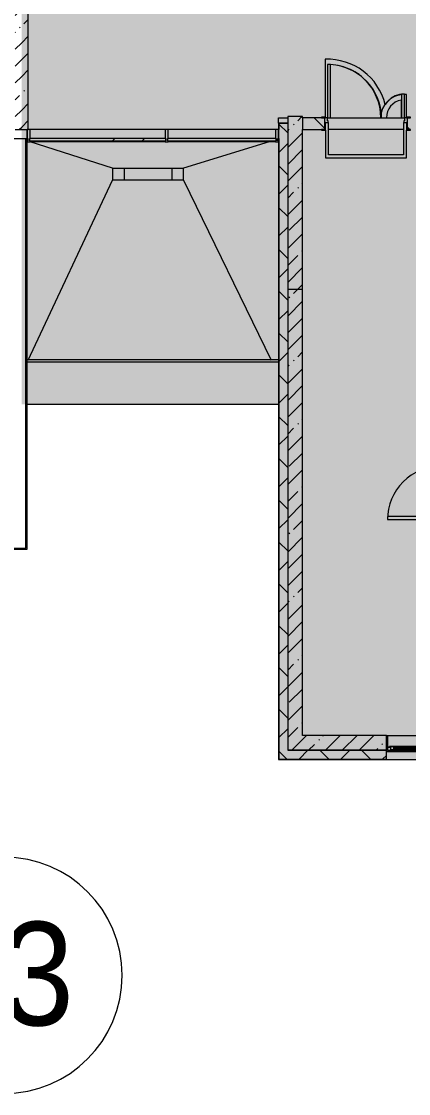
# Model space of a CAD drawing. Header units: millimetres. Extents: x 81037 to 284518, y -8553 to 29000.
# Drawn here: x 242363 to 248913, y -5906 to 12229 of the extents above; entities that cross this region are included whole.
import ezdxf

# ---------------------------------------------------------------- set-up
doc = ezdxf.new("R2010")
doc.units = ezdxf.units.MM
doc.layers.add('A-DETL-GENF-6', color=7, linetype='Continuous', lineweight=9, true_color=0xc0c0c0, transparency=0.4)
for name, color, linetype, lineweight, true_color in [('A-DOOR-3', 7, 'Continuous', 5, 0xb7b7b7), ('A-DOOR-4', 7, 'Continuous', 5, 0xe2e2e2), ('A-DOOR-FRAM-3', 7, 'Continuous', 5, 0xe2e2e2), ('A-DOOR-FRAM-4', 7, 'Continuous', 5, 0xb7b7b7), ('A-FLOR-3', 7, 'Continuous', 5, 0xb7b7b7), ('A-GENM-3', 7, 'Continuous', 5, 0x737373), ('A-GLAZ-1', 7, 'Continuous', 5, 0x737373), ('A-GLAZ-CURT-2', 7, 'Continuous', 5, 0x737373), ('A-GLAZ-CWMG-3', 7, 'Continuous', 5, 0x383e42), ('A-GLAZ-CWMG-4', 7, 'Continuous', 5, 0x737373), ('A-ROOF-1', 7, 'Continuous', 5, 0x737373), ('A-WALL-5', 7, 'Continuous', 5, 0x737373), ('A-WALL-6', 7, 'Continuous', 9, 0x737373), ('I-WALL-7', 7, 'Continuous', 5, 0x737373)]:
    doc.layers.add(name, color=color, linetype=linetype, lineweight=lineweight, true_color=true_color)
for name, color, linetype, lineweight in [('A-GLAZ-CURT-1', 7, 'Continuous', 5), ('A-WALL', 7, 'Continuous', 9), ('A-WALL-4', 7, 'Continuous', 5), ('I-WALL-6', 7, 'Continuous', 5), ('Оси', 7, 'Continuous', 9), ('Оси-1', 7, 'Continuous', 20)]:
    doc.layers.add(name, color=color, linetype=linetype, lineweight=lineweight)
doc.styles.add('Arial_1', font='arial.ttf', dxfattribs={"width": 0.9, "height": 1750})
pattern_1 = [(45, (157507.65, 0), (-353.5534, 353.5534), []), (135, (157507.65, 0), (-353.5534, -353.5534), [])]
pattern_2 = [(45, (157507.65, 0), (-285.1231, 285.1231), []), (45, (157792.77, 0), (-285.1231, 285.1231), [504.031, -100.806, 16.764, -84.042])]

# ---------------------------------------------------------------- blocks, each defined once
blk = doc.blocks.new('120_Окно_СКБ_1Ст - 120_Окно_СКБ_1Ст 900х2500_h_ с форточкой-V101-2_1_3_птичка')
at = {"layer": 'A-GLAZ-1'}
for p, q in [((-450, -127), (-450, -57)), ((-450, -57), (-380, -57)), ((450, -57), (-450, -57)), ((-380, -127), (-450, -127)), ((-450, -127), (-400, -127)), ((-380, -127), (-400, -127)), ((-400, -127), (-400, -137)), ((-400, -137), (400, -137)), ((400, -137), (-400, -137)), ((-380, -57), (-380, -127)), ((380, -87), (-380, -87)), ((-380, -87), (-380, -127)), ((-330, -137), (-330, -87)), ((-330, -107), (330, -107)), ((330, -117), (-330, -117)), ((330, -137), (330, -87)), ((380, -127), (380, -57)), ((380, -57), (450, -57)), ((380, -127), (380, -87)), ((450, -127), (380, -127)), ((400, -127), (380, -127)), ((400, -127), (450, -127)), ((400, -137), (400, -127)), ((450, -57), (450, -127))]:
    blk.add_line(p, q, dxfattribs=at)
blk = doc.blocks.new('110_Дверь_СКБ_2Ст - Д-5_п_ Из игровой в коридор-32215844-2_1_3_птичка')
at = {"layer": 'A-DOOR-4'}
for points in [[(-638, 40), (-588, 40), (-588, 940), (-638, 940)], [(612, 440), (612, 40), (662, 40), (662, 440)]]:
    blk.add_hatch(color=256, dxfattribs=at).paths.add_polyline_path(points)
h = blk.add_hatch(color=256, dxfattribs=at)
h.paths.add_polyline_path([(-688, 40), (-688, -40), (-628, -40), (-628, -10), (-638, -10), (-638, 40)])
h.paths.add_polyline_path([(652, -40), (712, -40), (712, 40), (662, 40), (662, -10), (652, -10)])
at = {"layer": 'A-DOOR-FRAM-3'}
for points in [[(-742, 40), (-672, 40), (-672, 48), (-742, 48)], [(698, 40), (768, 40), (768, 48), (698, 48)], [(-742, -48), (-672, -48), (-672, -40), (-742, -40)], [(698, -48), (768, -48), (768, -40), (698, -40)]]:
    blk.add_hatch(color=256, dxfattribs=at).paths.add_polyline_path(points)
at = {"layer": 'A-DOOR-3'}
for p, q in [((-638, 940), (-638, 40)), ((-588, 940), (-638, 940)), ((-588, 40), (-588, 940)), ((662, 440), (612, 440)), ((612, 440), (612, 40)), ((662, 40), (662, 440)), ((-638, 40), (-588, 40)), ((612, 40), (662, 40))]:
    blk.add_line(p, q, dxfattribs=at)
for centre, radius, start, end in [((-638, 40), 900, 0, 90), ((662, 40), 400, 90, 180)]:
    blk.add_arc(centre, radius, start, end, dxfattribs=at)
at = {"layer": 'A-DOOR-FRAM-4'}
for p, q in [((-672, 48), (-742, 48)), ((-742, 48), (-742, 40)), ((-742, 40), (-672, 40)), ((-638, 40), (-688, 40)), ((-688, 40), (-688, -40)), ((-672, 40), (-672, 48)), ((-638, -10), (-638, 40)), ((662, 40), (662, -10)), ((712, 40), (662, 40)), ((768, 48), (698, 48)), ((698, 48), (698, 40)), ((698, 40), (768, 40)), ((712, -40), (712, 40)), ((768, 40), (768, 48)), ((-672, -40), (-742, -40)), ((-742, -40), (-742, -48)), ((-742, -48), (-672, -48)), ((-688, -40), (-628, -40)), ((-672, -39), (-688, -39)), ((-688, -39), (-688, -40)), ((-688, -40), (-672, -40)), ((-672, -40), (-672, -39)), ((-672, -48), (-672, -40)), ((-628, -10), (-638, -10)), ((-628, -40), (-628, -10)), ((662, -10), (652, -10)), ((652, -10), (652, -40)), ((652, -40), (712, -40)), ((712, -39), (698, -39)), ((698, -39), (698, -40)), ((698, -40), (712, -40)), ((768, -40), (698, -40)), ((698, -40), (698, -48)), ((698, -48), (768, -48)), ((712, -40), (712, -39)), ((768, -48), (768, -40))]:
    blk.add_line(p, q, dxfattribs=at)
blk = doc.blocks.new('110_Дверь_СКБ_2Ст - Д-2а_п_ Из коридора на лестницу-32215207-2_1_3_птичка')
at = {"layer": 'A-DOOR-4'}
for points in [[(-588, 100), (-588, 1000), (-638, 1000), (-638, 100)], [(662, 100), (662, 500), (612, 500), (612, 100)], [(712, -100), (712, 20), (698, 20), (698, -100)]]:
    blk.add_hatch(color=256, dxfattribs=at).paths.add_polyline_path(points)
h = blk.add_hatch(color=256, dxfattribs=at)
h.paths.add_polyline_path([(652, 20), (712, 20), (712, 100), (662, 100), (662, 50), (652, 50)])
h.paths.add_polyline_path([(-688, 20), (-628, 20), (-628, 50), (-638, 50), (-638, 100), (-688, 100)])
at = {"layer": 'A-DOOR-FRAM-3'}
for points in [[(-672, 100), (-672, 108), (-742, 108), (-742, 100)], [(-672, -100), (-672, 20), (-688, 20), (-688, -100)], [(768, 100), (768, 108), (698, 108), (698, 100)], [(-672, -108), (-672, -100), (-742, -100), (-742, -108)], [(768, -108), (768, -100), (698, -100), (698, -108)]]:
    blk.add_hatch(color=256, dxfattribs=at).paths.add_polyline_path(points)
at = {"layer": 'A-DOOR-3'}
for p, q in [((-638, 1000), (-638, 100)), ((-588, 1000), (-638, 1000)), ((-588, 100), (-588, 1000)), ((662, 500), (612, 500)), ((612, 500), (612, 100)), ((662, 100), (662, 500)), ((-638, 100), (-588, 100)), ((612, 100), (662, 100))]:
    blk.add_line(p, q, dxfattribs=at)
for centre, radius, start, end in [((-638, 100), 900, 0, 90), ((662, 100), 400, 90, 180)]:
    blk.add_arc(centre, radius, start, end, dxfattribs=at)
at = {"layer": 'A-DOOR-FRAM-4'}
for p, q in [((-672, 108), (-742, 108)), ((-742, 108), (-742, 100)), ((-742, 100), (-672, 100)), ((-638, 100), (-688, 100)), ((-688, 100), (-688, 20)), ((-688, 20), (-628, 20)), ((-672, 20), (-688, 20)), ((-688, 20), (-688, -100)), ((-672, 100), (-672, 108)), ((-672, -100), (-672, 20)), ((-638, 50), (-638, 100)), ((-628, 50), (-638, 50)), ((-628, 20), (-628, 50)), ((662, 50), (652, 50)), ((652, 50), (652, 20)), ((652, 20), (712, 20)), ((662, 100), (662, 50)), ((712, 100), (662, 100)), ((768, 108), (698, 108)), ((698, 108), (698, 100)), ((698, 100), (768, 100)), ((712, 20), (698, 20)), ((698, 20), (698, -100)), ((712, 20), (712, 100)), ((712, -100), (712, 20)), ((768, 100), (768, 108)), ((-672, -100), (-742, -100)), ((-742, -100), (-742, -108)), ((-742, -108), (-672, -108)), ((-688, -100), (-672, -100)), ((-672, -108), (-672, -100)), ((698, -100), (712, -100)), ((768, -100), (698, -100)), ((698, -100), (698, -108)), ((698, -108), (768, -108)), ((768, -108), (768, -100))]:
    blk.add_line(p, q, dxfattribs=at)
blk = doc.blocks.new('Системная панель - Стекло - 40мм-23946635-2_1_3_птичка')
at = {"layer": 'A-GLAZ-CURT-1'}
h = blk.add_hatch(dxfattribs=at)
h.set_pattern_fill('FP_122', color=256, style=0, pattern_type=2)
h.set_pattern_definition([(45, (-86642.5, -9710), (-1414.214, 1414.214), [1000, -3000]), (45, (-87642.5, -10210), (-1414.214, 1414.214), [3000, -1000]), (45, (-85642.5, -10710), (-1414.214, 1414.214), [1000, -3000])])
h.paths.add_polyline_path([(-99, 0), (1153, 0), (1153, 40), (-1153, 40), (-1153, 0), (-1026, 0)])
at = {"layer": 'A-GLAZ-CURT-2'}
for p, q in [((1153, 40), (-1153, 40)), ((-1153, 40), (-1153, 0)), ((-1153, 0), (1153, 0)), ((1153, 0), (1153, 40))]:
    blk.add_line(p, q, dxfattribs=at)
blk = doc.blocks.new('Системная панель - Стекло - 40мм-23946636-2_1_3_птичка')
at = {"layer": 'A-GLAZ-CURT-1'}
h = blk.add_hatch(dxfattribs=at)
h.set_pattern_fill('FP_123', color=256, style=0, pattern_type=2)
h.set_pattern_definition([(45, (-88744.2, -9710), (-1414.214, 1414.214), [1000, -3000]), (45, (-89744.2, -10210), (-1414.214, 1414.214), [3000, -1000]), (45, (-87744.2, -10710), (-1414.214, 1414.214), [1000, -3000])])
h.paths.add_polyline_path([(-346, 0), (919, 0), (919, 40), (-919, 40), (-919, 0), (-809, 0)])
at = {"layer": 'A-GLAZ-CURT-2'}
for p, q in [((919, 40), (-919, 40)), ((-919, 40), (-919, 0)), ((-919, 0), (919, 0)), ((919, 0), (919, 40))]:
    blk.add_line(p, q, dxfattribs=at)
blk = doc.blocks.new('Прямоугольный импост - Импост структурный с накладкой - 190мм-23186047-2_1_3_птичка')
at = {"layer": 'A-GLAZ-CWMG-3'}
for points in [[(86971, 10250), (87285, 10250), (87285, 10400), (85000, 10400), (85000, 10250), (86044, 10250)], [(87234, 10193), (87285, 10193), (87285, 10210), (85000, 10210), (85000, 10193), (86971, 10193)]]:
    blk.add_hatch(color=256, dxfattribs=at).paths.add_polyline_path(points)
at = {"layer": 'A-GLAZ-CWMG-4'}
for p, q in [((87285, 10400), (85000, 10400)), ((87285, 10193), (85000, 10193))]:
    blk.add_line(p, q, dxfattribs=at)
blk = doc.blocks.new('Прямоугольный импост - Импост структурный с накладкой - 190мм-23186048-2_1_3_птичка')
at = {"layer": 'A-GLAZ-CWMG-3'}
for points in [[(88000, 10250), (88000, 10400), (87335, 10400), (87335, 10250), (87899, 10250)], [(87335, 10193), (88000, 10193), (88000, 10210), (87335, 10210)]]:
    blk.add_hatch(color=256, dxfattribs=at).paths.add_polyline_path(points)
at = {"layer": 'A-GLAZ-CWMG-4'}
for p, q in [((88000, 10400), (87335, 10400)), ((88000, 10193), (87335, 10193))]:
    blk.add_line(p, q, dxfattribs=at)
blk = doc.blocks.new('Прямоугольный импост - Импост структурный с накладкой - 190мм-23186049-2_1_3_птичка')
at = {"layer": 'A-GLAZ-CWMG-3'}
for points in [[(89154, 10250), (89154, 10400), (88000, 10400), (88000, 10250), (88826, 10250)], [(88000, 10193), (89154, 10193), (89154, 10210), (88000, 10210)]]:
    blk.add_hatch(color=256, dxfattribs=at).paths.add_polyline_path(points)
at = {"layer": 'A-GLAZ-CWMG-4'}
for p, q in [((89154, 10400), (88000, 10400)), ((89154, 10193), (88000, 10193))]:
    blk.add_line(p, q, dxfattribs=at)
blk = doc.blocks.new('Прямоугольный импост - Импост структурный с накладкой - 190мм-23946639-2_1_3_птичка')
at = {"layer": 'A-GLAZ-CWMG-4'}
for p, q in [((-50, 0), (-50, 17)), ((-50, 17), (0, 17)), ((-40, 0), (-50, 0)), ((-40, -40), (-40, 0)), ((0, 0), (-10, 0)), ((-10, 0), (-10, -40)), ((0, 17), (0, 0)), ((-50, -190), (-50, -40)), ((-50, -40), (-40, -40)), ((-10, -40), (0, -40)), ((0, -40), (0, -190)), ((0, -190), (-50, -190))]:
    blk.add_line(p, q, dxfattribs=at)
blk = doc.blocks.new('Прямоугольный импост - Импост структурный с накладкой - 190мм-23946641-2_1_3_птичка')
at = {"layer": 'A-GLAZ-CWMG-4'}
for p, q in [((0, 17), (-50, 17)), ((-50, 17), (-50, 0)), ((-50, 0), (-40, 0)), ((-40, 0), (-40, -40)), ((-10, -40), (-10, 0)), ((-10, 0), (0, 0)), ((0, 0), (0, 17)), ((-40, -40), (-50, -40)), ((-50, -40), (-50, -190)), ((0, -40), (-10, -40)), ((0, -190), (0, -40)), ((-50, -190), (0, -190))]:
    blk.add_line(p, q, dxfattribs=at)
blk = doc.blocks.new('Прямоугольный импост - Импост структурный с накладкой - 190мм-23946633-2_1_3_птичка')
at = {"layer": 'A-GLAZ-CWMG-4'}
for p, q in [((-25, 0), (-25, 17)), ((-25, 17), (25, 17)), ((-15, 0), (-25, 0)), ((-15, -40), (-15, 0)), ((25, 0), (15, 0)), ((15, 0), (15, -40)), ((25, 17), (25, 0)), ((-25, -190), (-25, -40)), ((-25, -40), (-15, -40)), ((15, -40), (25, -40)), ((25, -40), (25, -190)), ((25, -190), (-25, -190))]:
    blk.add_line(p, q, dxfattribs=at)
blk = doc.blocks.new('парапет9 - парапет-22867712-2_1_3_птичка')
at = {"layer": 'A-GENM-3'}
for p, q in [((89202, 8002), (84950, 8002)), ((89202, 7964), (84950, 7964)), ((84950, 7255), (89202, 7255))]:
    blk.add_line(p, q, dxfattribs=at)
blk = doc.blocks.new('Ось сетки - D8-29747960-2_1_3_птичка')
at = {"layer": 'Оси-1'}
for start, end in [(360, 180), (180, 360)]:
    blk.add_arc((0, 0), 4, start, end, dxfattribs=at)

msp = doc.modelspace()

# ---------------------------------------------------------------- hatches: boundary and pattern name
at = {"layer": 'A-DETL-GENF-6'}
msp.add_hatch(color=256, dxfattribs=at).paths.add_polyline_path([(279724.6, -258), (282745.7, -258), (282745.7, 21558), (250815.7, 21558), (250815.7, 27348), (242367.7, 27348), (242367.7, 5750), (246709.7, 5750), (246709.7, -258), (278797.1, -258)])
at = {"layer": 'A-WALL-4'}
h = msp.add_hatch(dxfattribs=at)
h.set_pattern_fill('FP_71', color=256, style=0, pattern_type=2)
h.set_pattern_definition(pattern_1)
h.paths.add_polyline_path([(246717.7, -100), (246867.7, -100), (246867.7, 10502), (246717.7, 10502), (246717.7, 1965.8)])
h = msp.add_hatch(dxfattribs=at)
h.set_pattern_fill('FP_71', color=256, style=0, pattern_type=2)
h.set_pattern_definition(pattern_1)
h.paths.add_polyline_path([(277737.7, -250), (278637.7, -250), (278637.7, -100), (277737.7, -100)])
h.paths.add_polyline_path([(279537.7, -250), (280337.7, -250), (280337.7, -100), (279537.7, -100)])
h.paths.add_polyline_path([(282507.2, -250), (282587.7, -250), (282587.7, -100), (281237.7, -100), (281237.7, -250), (281579.6, -250)])
h.paths.add_polyline_path([(264884.3, -250), (265537.7, -250), (265537.7, -100), (264637.7, -100), (264637.7, -250)])
h.paths.add_polyline_path([(271187.7, -250), (271187.7, -100), (270037.7, -100), (270037.7, -250), (270449.4, -250)])
h.paths.add_polyline_path([(273137.7, -250), (273137.7, -100), (272087.7, -100), (272087.7, -250), (272304.4, -250)])
h.paths.add_polyline_path([(266437.7, -250), (267737.7, -250), (267737.7, -100), (266437.7, -100)])
h.paths.add_polyline_path([(275437.7, -250), (276837.7, -250), (276837.7, -100), (275437.7, -100)])
h.paths.add_polyline_path([(260246.7, -250), (260387.7, -250), (260387.7, -100), (258337.7, -100), (258337.7, -250), (259319.2, -250)])
h.paths.add_polyline_path([(261287.7, -250), (262337.7, -250), (262337.7, -100), (261287.7, -100)])
h.paths.add_polyline_path([(256537.7, -250), (257437.7, -250), (257437.7, -100), (253187.7, -100), (253187.7, -250), (256536.6, -250)])
h.paths.add_polyline_path([(251137.7, -250), (252287.7, -250), (252287.7, -100), (251137.7, -100)])
h.paths.add_polyline_path([(249580.2, -250), (250237.7, -250), (250237.7, -100), (249437.7, -100), (249437.7, -250)])
h.paths.add_polyline_path([(248537.7, -250), (248537.7, -100), (246717.7, -100), (246717.7, -250), (247261.4, -250)])
at = {"layer": 'I-WALL-6'}
h = msp.add_hatch(dxfattribs=at)
h.set_pattern_fill('FP_79', color=256, style=0, pattern_type=2)
h.set_pattern_definition(pattern_2)
h.paths.add_polyline_path([(242367.7, 10400), (242367.7, 16300), (242257.7, 16300), (242257.7, 10400)])
h = msp.add_hatch(dxfattribs=at)
h.set_pattern_fill('FP_79', color=256, style=0, pattern_type=2)
h.set_pattern_definition(pattern_2)
h.paths.add_polyline_path([(242367.7, 10400), (242477.7, 10400), (242477.7, 16300), (242367.7, 16300), (242367.7, 10642.6)])
h = msp.add_hatch(dxfattribs=at)
h.set_pattern_fill('FP_79', color=256, style=0, pattern_type=2)
h.set_pattern_definition(pattern_2)
h.paths.add_polyline_path([(247117.7, 7700), (247117.7, 10620), (246867.7, 10620), (246867.7, 7700)])
h = msp.add_hatch(dxfattribs=at)
h.set_pattern_fill('FP_82', color=256, style=0, pattern_type=2)
h.set_pattern_definition([(135, (157507.65, 0), (-353.5534, -353.5534), [])])
h.paths.add_polyline_path([(247117.7, 10400), (247492.7, 10400), (247492.7, 10600), (247117.7, 10600)])
h.paths.add_polyline_path([(251717.7, 10400), (251717.7, 10600), (250967.7, 10600), (250971.5, 10400), (250997.7, 10400)])
h.paths.add_polyline_path([(249987.7, 10400), (250017.7, 10400), (250017.7, 10600), (248892.7, 10600), (248892.7, 10400), (249917.7, 10400)])
h = msp.add_hatch(dxfattribs=at)
h.set_pattern_fill('FP_79', color=256, style=0, pattern_type=2)
h.set_pattern_definition(pattern_2)
h.paths.add_polyline_path([(246867.7, 150), (247117.7, 150), (247117.7, 7700), (246867.7, 7700), (246867.7, 1965.8)])
h = msp.add_hatch(dxfattribs=at)
h.set_pattern_fill('FP_79', color=256, style=0, pattern_type=2)
h.set_pattern_definition(pattern_2)
h.paths.add_polyline_path([(248537.7, -100), (248537.7, 150), (246867.7, 150), (246867.7, -100), (247261.4, -100)])

# ---------------------------------------------------------------- linework, layer by layer
at = {"layer": 'A-FLOR-3'}
for p, q in [((247502.1, 11588.1), (247502.1, 10608)), ((248786.2, 10899.7), (248786.2, 10600)), ((248876.2, 10600), (248876.2, 10993.6)), ((246711.2, 10508.5), (246711.2, 10600)), ((246711.2, 10600), (246867.7, 10600)), ((247557.7, 9970), (247557.7, 10520)), ((247592.7, 10600), (248537.7, 10600)), ((248786.2, 10600), (248792.7, 10600)), ((248827.7, 10520), (248827.7, 9970)), ((247507.7, 10392), (247507.7, 9920)), ((248877.7, 9920), (248877.7, 10392)), ((247507.7, 9920), (248877.7, 9920)), ((248827.7, 9970), (247557.7, 9970)), ((248537.7, 150), (248558.7, 150))]:
    msp.add_line(p, q, dxfattribs=at)
for centre, radius, start, end in [((247544.7, 10589), 1000, 13.54971, 92.43764), ((247544.7, 10589), 910, 0.6926, 86.97623), ((248842.7, 10600), 395, 97.29578, 145.57769), ((248842.7, 10600), 305, 100.66451, 180), ((248842.7, 10600), 395, 85.12655, 90.00042)]:
    msp.add_arc(centre, radius, start, end, dxfattribs=at)
at = {"layer": 'A-ROOF-1'}
for p, q in [((243905.2, 9745), (242510.6, 10193)), ((246551.5, 10193), (245105.2, 9745)), ((246709.7, 10242), (246701.2, 10239.4)), ((243905.2, 9745), (243905.2, 9545)), ((243905.2, 9745), (245105.2, 9745)), ((244105.2, 9545), (244105.2, 9745)), ((244905.2, 9745), (244905.2, 9545)), ((245105.2, 9545), (245105.2, 9745)), ((242475.8, 6500.9), (243905.2, 9545)), ((245105.2, 9545), (243905.2, 9545)), ((245105.2, 9545), (246587.5, 6500.9))]:
    msp.add_line(p, q, dxfattribs=at)
at = {"layer": 'A-WALL'}
msp.add_line((241627.7, 3320), (242437.7, 3320), dxfattribs=at)
at = {"layer": 'A-WALL-4'}
msp.add_line((233365.7, 3300), (242457.7, 3300), dxfattribs=at)
at = {"layer": 'A-WALL-5'}
for p, q in [((242457.7, 3300), (242457.7, 10400)), ((246867.7, 10510), (246709.7, 10510)), ((246709.7, 10510), (246709.7, -258)), ((242467.7, 10242), (242457.7, 10242)), ((246709.7, 10242), (246701.2, 10242)), ((248537.7, 100), (248557.7, 100)), ((248537.7, -100), (246867.7, -100)), ((248537.7, -258), (248537.7, -100)), ((248557.7, -100), (248557.7, -100)), ((248557.7, -100), (249437.7, -100)), ((246709.7, -258), (250237.7, -258))]:
    msp.add_line(p, q, dxfattribs=at)
at = {"layer": 'A-WALL-6'}
for p, q in [((247117.7, 10600), (247117.7, 10400)), ((246709.7, 10400), (246717.7, 10400)), ((246867.7, 10505), (246714.7, 10505)), ((246714.7, 10505), (246714.7, 10400)), ((246717.7, 10502), (246717.7, 10400)), ((246867.7, 10502), (246717.7, 10502)), ((242207.7, 10250), (242457.7, 10250)), ((242437.7, 3320), (242437.7, 10250)), ((242437.7, 10247), (242457.7, 10247)), ((242457.7, 10242), (242437.7, 10242)), ((246709.7, 10250), (246717.7, 10250)), ((246709.7, 10247), (246714.7, 10247)), ((246714.7, 10247), (246714.7, -253)), ((246717.7, 10250), (246717.7, -250)), ((246714.7, -253), (248537.7, -253)), ((246717.7, -250), (248537.7, -250))]:
    msp.add_line(p, q, dxfattribs=at)
at = {"layer": 'I-WALL-7'}
for p, q in [((242477.7, 10400), (242477.7, 13400)), ((247117.7, 10620), (246867.7, 10620)), ((246867.7, 10620), (246867.7, -100)), ((247117.7, 10600), (247117.7, 10620)), ((247437.7, 10600), (247117.7, 10600)), ((248537.7, 10600), (248786.2, 10600)), ((242257.7, 10400), (242477.7, 10400)), ((247117.7, 10400), (247437.7, 10400)), ((247117.7, 150), (247117.7, 10400)), ((248827.7, 10400), (247557.7, 10400)), ((246867.7, 7700), (247117.7, 7700)), ((248537.7, 150), (247117.7, 150)), ((248537.7, -100), (248537.7, 150)), ((248557.7, 150), (249457.7, 150)), ((248557.7, 150), (248557.7, -100)), ((246867.7, -100), (248537.7, -100))]:
    msp.add_line(p, q, dxfattribs=at)

# ---------------------------------------------------------------- block references
at = {"layer": 'A-DOOR-3'}
msp.add_blockref('110_Дверь_СКБ_2Ст - Д-2а_п_ Из коридора на лестницу-32215207-2_1_3_птичка', (248180.2, 10500), dxfattribs=at)
at = {"layer": 'A-DOOR-3', "rotation": 89.99999999999991}
msp.add_blockref('110_Дверь_СКБ_2Ст - Д-5_п_ Из игровой в коридор-32215844-2_1_3_птичка', (249497.7, 4442.5), dxfattribs=at)
at = {"layer": 'A-GENM-3'}
msp.add_blockref('парапет9 - парапет-22867712-2_1_3_птичка', (157507.7, -1500), dxfattribs=at)
at = {"layer": 'A-GLAZ-1', "rotation": 180}
msp.add_blockref('120_Окно_СКБ_1Ст - 120_Окно_СКБ_1Ст 900х2500_h_ с форточкой-V101-2_1_3_птичка', (248987.7, -175), dxfattribs=at)
at = {"layer": 'A-GLAZ-CURT-2'}
for name, p in [('Системная панель - Стекло - 40мм-23946635-2_1_3_птичка', (243650.2, 10210)), ('Системная панель - Стекло - 40мм-23946636-2_1_3_птичка', (245751.9, 10210))]:
    msp.add_blockref(name, p, dxfattribs=at)
at = {"layer": 'A-GLAZ-CWMG-4', "rotation": 180}
msp.add_blockref('Прямоугольный импост - Импост структурный с накладкой - 190мм-23946641-2_1_3_птичка', (242457.7, 10210), dxfattribs=at)
at = {"layer": 'A-GLAZ-CWMG-4'}
for name in ['Прямоугольный импост - Импост структурный с накладкой - 190мм-23186047-2_1_3_птичка', 'Прямоугольный импост - Импост структурный с накладкой - 190мм-23186048-2_1_3_птичка', 'Прямоугольный импост - Импост структурный с накладкой - 190мм-23186049-2_1_3_птичка']:
    msp.add_blockref(name, (157507.7, 0), dxfattribs=at)
at = {"layer": 'A-GLAZ-CWMG-4', "extrusion": (0, 0, -1), "rotation": 180}
for name, p in [('Прямоугольный импост - Импост структурный с накладкой - 190мм-23946633-2_1_3_птичка', (-244817.7, 10210)), ('Прямоугольный импост - Импост структурный с накладкой - 190мм-23946639-2_1_3_птичка', (-246711.2, 10210))]:
    msp.add_blockref(name, p, dxfattribs=at)
at = {"layer": 'Оси-1', "xscale": 499.9999999999995, "yscale": 499.9999999999995, "zscale": 499.9999999999995}
msp.add_blockref('Ось сетки - D8-29747960-2_1_3_птичка', (242067.7, -3906.3), dxfattribs=at)

# ---------------------------------------------------------------- texts
at = {"layer": 'Оси', "insert": (240804.6, -3003), "char_height": 1750, "width": 3030.379, "attachment_point": 1, "style": 'Arial_1'}
msp.add_mtext('23', dxfattribs=at)

doc.saveas('drawing.dxf')
